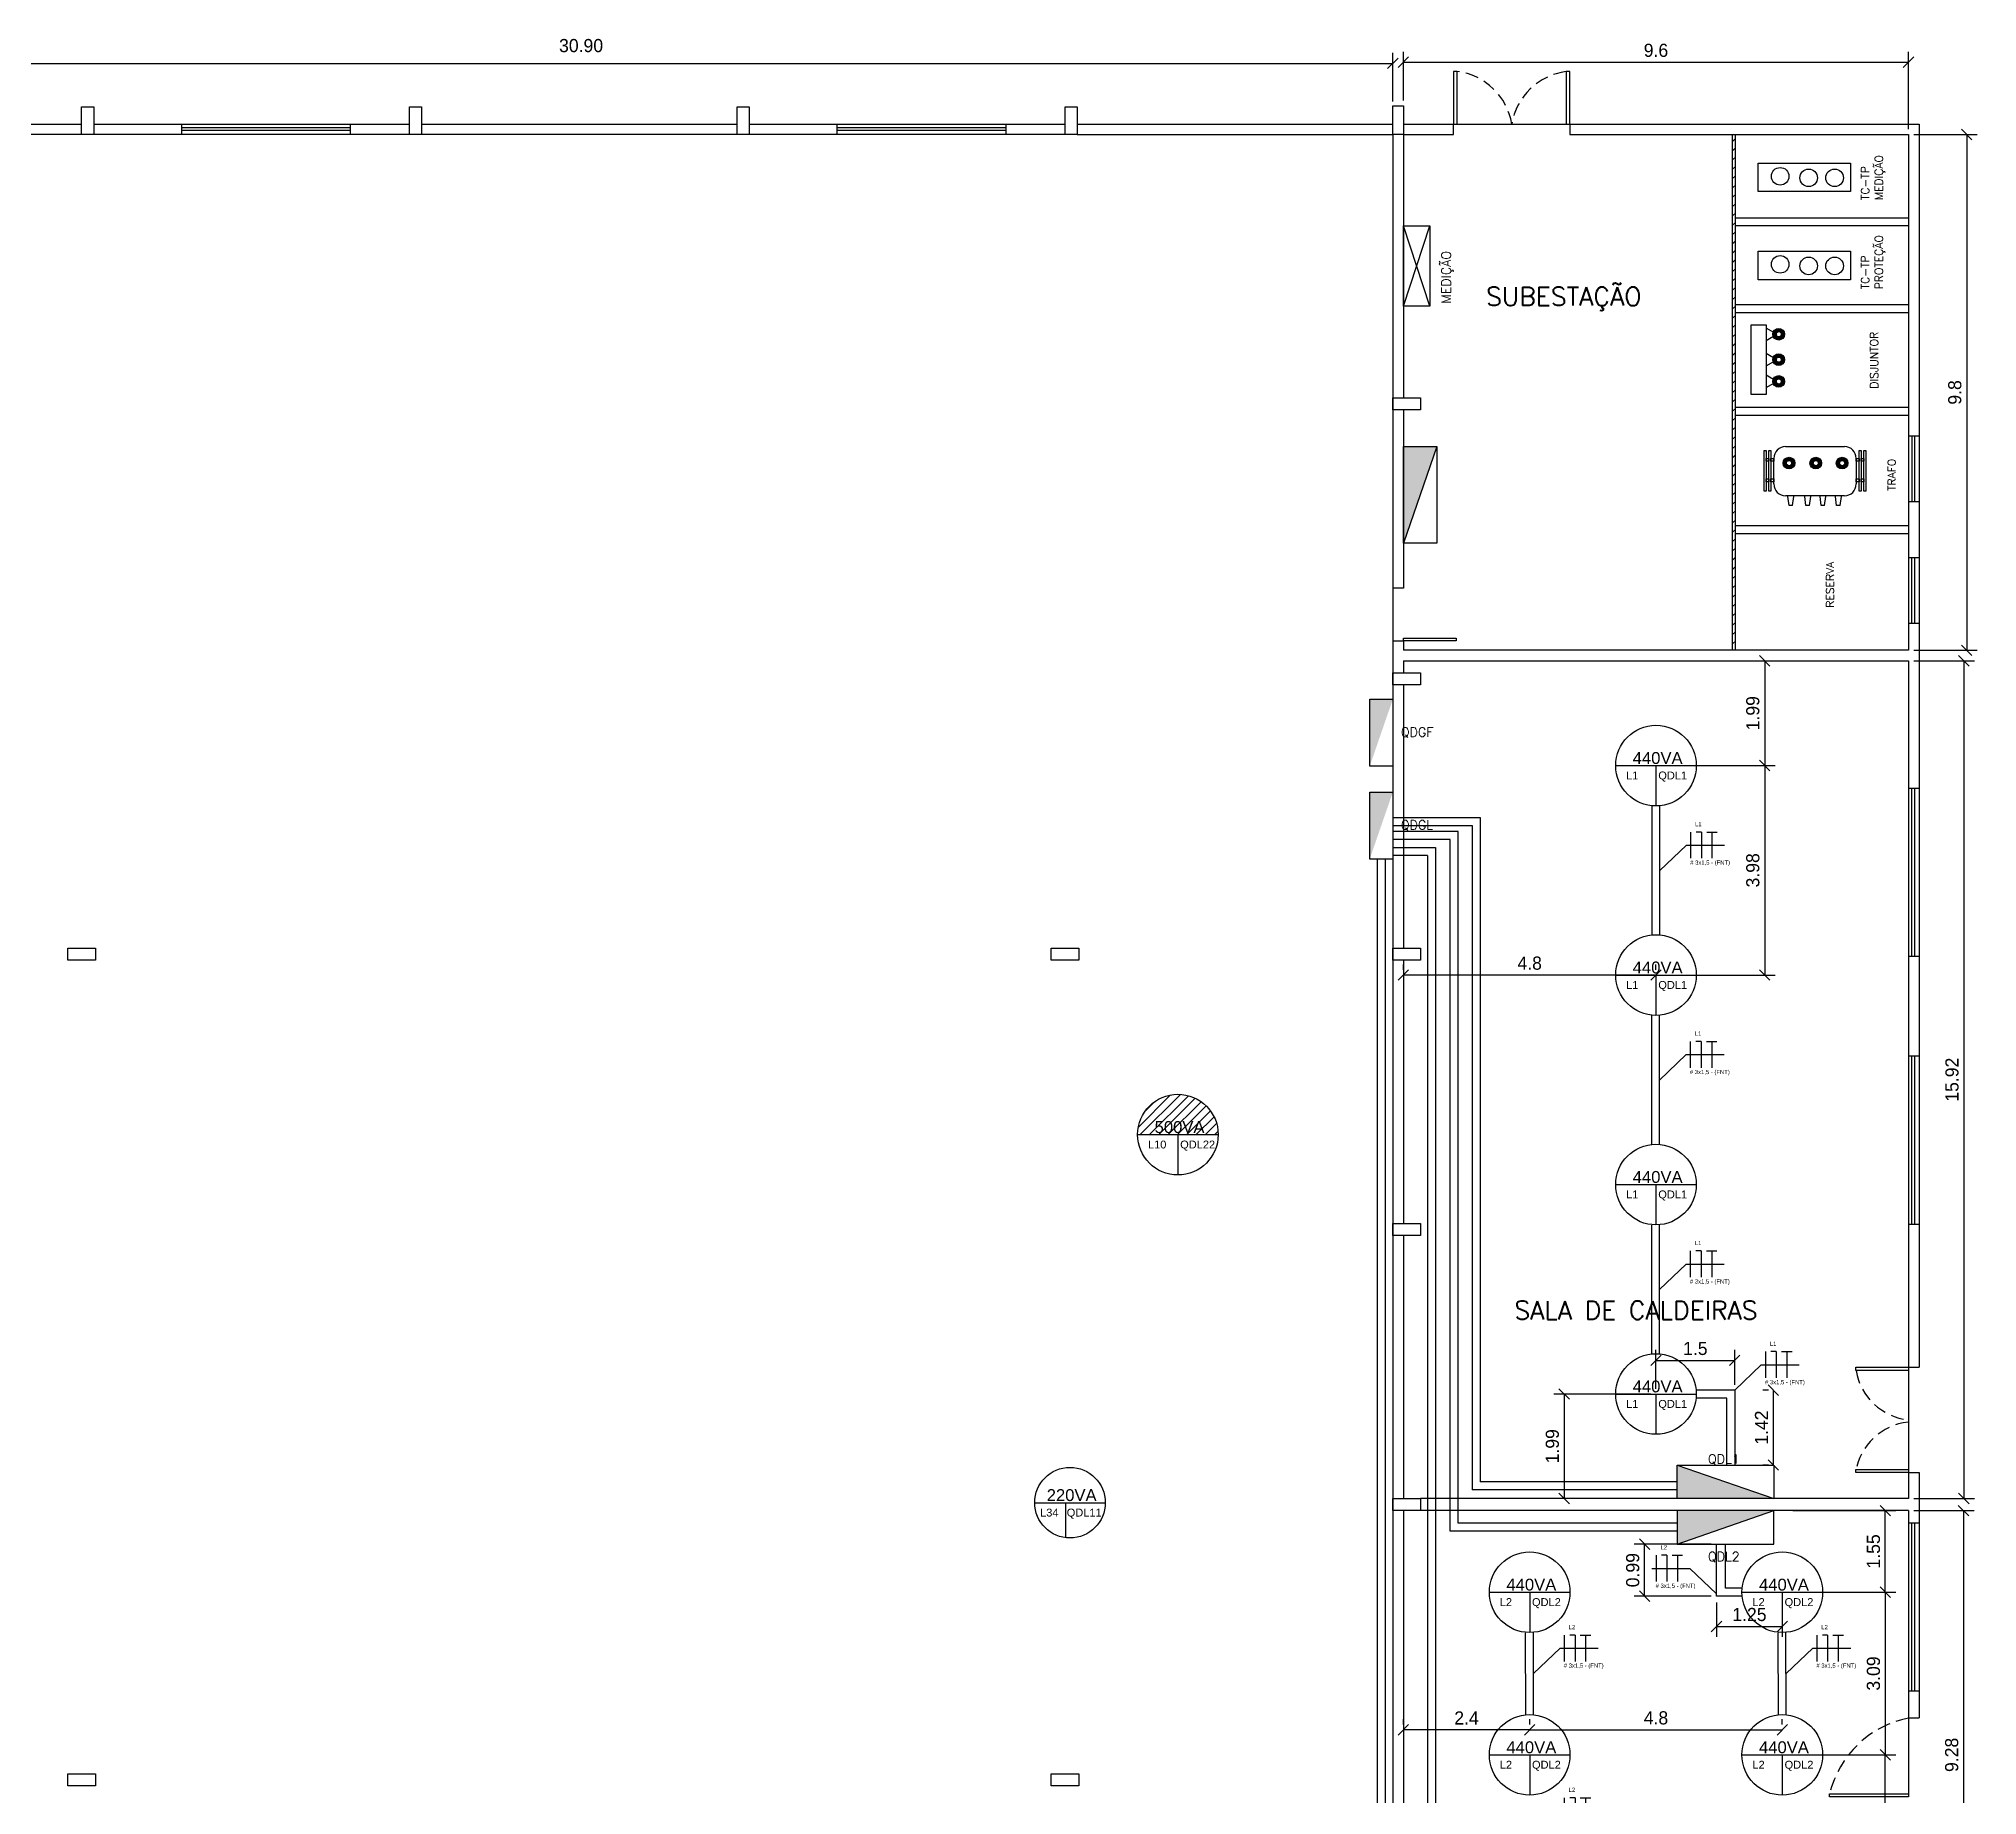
# Model space of a CAD drawing. Extents: x 196 to 565, y -49 to 207.
# Drawn here: x 374.41 to 411.25, y 29.27 to 62.65 of the extents above; entities that cross this region are included whole.
import ezdxf

# ---------------------------------------------------------------- set-up
doc = ezdxf.new("R2010")
doc.units = 0
doc.header["$MEASUREMENT"] = 0
doc.linetypes.add('DASHED2', pattern=[0.375, 0.25, -0.125])
doc.layers.get('0').update_dxf_attribs({"linetype": 'CONTINUOUS'})
doc.layers.get('DEFPOINTS').update_dxf_attribs({"linetype": 'CONTINUOUS'})
for name, color, linetype in [('_ARQ', 5, 'CONTINUOUS'), ('_ARQ-TEXTO', 4, 'CONTINUOUS'), ('_COTAS', 4, 'CONTINUOUS'), ('_ELT-ELETROCALHAS', 1, 'CONTINUOUS'), ('_ELT-LUMINARIAS', 3, 'CONTINUOUS'), ('_ELT-MÁQUINAS', 3, 'CONTINUOUS'), ('_ELT-PONTO', 2, 'CONTINUOUS'), ('_ELT-PONTO-TEXTO', 4, 'CONTINUOUS'), ('_ELT_ELETRODUTO_COT', 1, 'CONTINUOUS'), ('ELET_FIAÇÃO', 1, 'CONTINUOUS')]:
    doc.layers.add(name, color=color, linetype=linetype)
doc.styles.add('ARIAL', font='arial.ttf')
doc.styles.add('ROMANS', font='romans')
doc.dimstyles.new('LUMINOTECNICO', dxfattribs={"dimscale": 0, "dimtxt": 0.25, "dimasz": 0.2, "dimexe": 0.2, "dimexo": 0.1, "dimgap": 0.1, "dimtad": 1, "dimdsep": 46, "dimtxsty": 'Standard', "dimblk1": 'OBLIQUE', "dimblk2": 'OBLIQUE', "dimsah": 1, "dimcen": 0.2, "dimadec": 1, "dimazin": 0, "dimtfac": 1, "dimtmove": 0, "dimatfit": 3, "dimldrblk": 'OBLIQUE', "dimfxl": 1, "dimtolj": 1, "dimtzin": 0, "dimarcsym": 0})

# ---------------------------------------------------------------- blocks, each defined once
blk = doc.blocks.new('_OBLIQUE')
at = {"color": 0, "linetype": 'ByBlock'}
blk.add_line((-0.5, -0.5), (0.5, 0.5), dxfattribs=at)
blk = doc.blocks.new('*D63')
at = {"layer": '_COTAS', "color": 0, "linetype": 'Continuous', "lineweight": -2, "transparency": 16777216}
for p, q in [((400.343, 61.476), (400.343, 62.402)), ((409.943, 60.928), (409.943, 62.402)), ((400.343, 62.202), (409.943, 62.202))]:
    blk.add_line(p, q, dxfattribs=at)
at = {"layer": 'DEFPOINTS', "color": 0, "linetype": 'Continuous', "transparency": 16777216}
for p in [(409.943, 62.202), (400.343, 61.376), (409.943, 60.828)]:
    blk.add_point(p, dxfattribs=at)
at = {"layer": '_COTAS', "color": 0, "linetype": 'Continuous', "lineweight": -2, "transparency": 16777216, "xscale": 0.2, "yscale": 0.2, "zscale": 0.2, "rotation": 180}
blk.add_blockref('_OBLIQUE', (400.343, 62.202), dxfattribs=at)
at = {"layer": '_COTAS', "color": 0, "linetype": 'Continuous', "lineweight": -2, "transparency": 16777216, "xscale": 0.2, "yscale": 0.2, "zscale": 0.2}
blk.add_blockref('_OBLIQUE', (409.943, 62.202), dxfattribs=at)
at = {"layer": '_COTAS', "color": 0, "linetype": 'Continuous', "transparency": 16777216, "insert": (405.143, 62.427), "char_height": 0.25, "attachment_point": 5}
blk.add_mtext('\\A1;9.6', dxfattribs=at)
blk = doc.blocks.new('*D64')
at = {"layer": '_COTAS', "color": 0, "linetype": 'Continuous', "lineweight": -2, "transparency": 16777216}
for p, q in [((410.043, 60.828), (411.247, 60.828)), ((411.047, 60.828), (411.047, 51.028)), ((410.043, 51.028), (411.247, 51.028))]:
    blk.add_line(p, q, dxfattribs=at)
at = {"layer": 'DEFPOINTS', "color": 0, "linetype": 'Continuous', "transparency": 16777216}
for p in [(409.943, 60.828), (409.943, 51.028), (411.047, 51.028)]:
    blk.add_point(p, dxfattribs=at)
at = {"layer": '_COTAS', "color": 0, "linetype": 'Continuous', "lineweight": -2, "transparency": 16777216, "xscale": 0.2, "yscale": 0.2, "zscale": 0.2}
for p, rotation in [((411.047, 60.828), 90), ((411.047, 51.028), 270)]:
    blk.add_blockref('_OBLIQUE', p, dxfattribs=dict(at, rotation=rotation))
at = {"layer": '_COTAS', "color": 0, "linetype": 'Continuous', "transparency": 16777216, "insert": (410.822, 55.928), "char_height": 0.25, "attachment_point": 5, "rotation": 90}
blk.add_mtext('\\A1;9.8', dxfattribs=at)
blk = doc.blocks.new('*D65')
at = {"layer": '_COTAS', "color": 0, "linetype": 'Continuous', "lineweight": -2, "transparency": 16777216}
for p, q in [((410.043, 50.828), (411.194, 50.828)), ((410.994, 50.828), (410.994, 34.911)), ((410.043, 34.911), (411.194, 34.911))]:
    blk.add_line(p, q, dxfattribs=at)
at = {"layer": 'DEFPOINTS', "color": 0, "linetype": 'Continuous', "transparency": 16777216}
for p in [(409.943, 50.828), (409.943, 34.911), (410.994, 34.911)]:
    blk.add_point(p, dxfattribs=at)
at = {"layer": '_COTAS', "color": 0, "linetype": 'Continuous', "lineweight": -2, "transparency": 16777216, "xscale": 0.2, "yscale": 0.2, "zscale": 0.2}
for p, rotation in [((410.994, 50.828), 90), ((410.994, 34.911), 270)]:
    blk.add_blockref('_OBLIQUE', p, dxfattribs=dict(at, rotation=rotation))
at = {"layer": '_COTAS', "color": 0, "linetype": 'Continuous', "transparency": 16777216, "insert": (410.769, 42.87), "char_height": 0.25, "attachment_point": 5, "rotation": 90}
blk.add_mtext('\\A1;15.92', dxfattribs=at)
blk = doc.blocks.new('*D66')
at = {"layer": '_COTAS', "color": 0, "linetype": 'Continuous', "lineweight": -2, "transparency": 16777216}
for p, q in [((410.043, 34.682), (411.188, 34.682)), ((410.988, 34.682), (410.988, 25.4)), ((410.043, 25.4), (411.188, 25.4))]:
    blk.add_line(p, q, dxfattribs=at)
at = {"layer": 'DEFPOINTS', "color": 0, "linetype": 'Continuous', "transparency": 16777216}
for p in [(409.943, 34.682), (409.943, 25.4), (410.988, 25.4)]:
    blk.add_point(p, dxfattribs=at)
at = {"layer": '_COTAS', "color": 0, "linetype": 'Continuous', "lineweight": -2, "transparency": 16777216, "xscale": 0.2, "yscale": 0.2, "zscale": 0.2}
for p, rotation in [((410.988, 34.682), 90), ((410.988, 25.4), 270)]:
    blk.add_blockref('_OBLIQUE', p, dxfattribs=dict(at, rotation=rotation))
at = {"layer": '_COTAS', "color": 0, "linetype": 'Continuous', "transparency": 16777216, "insert": (410.763, 30.041), "char_height": 0.25, "attachment_point": 5, "rotation": 90}
blk.add_mtext('\\A1;9.28', dxfattribs=at)
blk = doc.blocks.new('LAMP_VaporMetal')
at = {"layer": '_ELT-LUMINARIAS', "linetype": 'Continuous'}
blk.add_circle((0, 0), 0.766, dxfattribs=at)
at = {"layer": '_ELT-MÁQUINAS', "linetype": 'Continuous'}
for p, q in [((-0.766, 0), (0.766, 0)), ((0, 0), (0, -0.766))]:
    blk.add_line(p, q, dxfattribs=at)
at = {"layer": '_ELT-LUMINARIAS', "linetype": 'Continuous', "style": 'ARIAL'}
for tag, p, height in [('220VA', (-0.442, 0.031), 0.226), ('L34', (-0.568, -0.263), 0.15), ('QDL5', (0.044, -0.263), 0.15)]:
    blk.add_attdef(tag, p, '', height=height, dxfattribs=at)
blk = doc.blocks.new('LAMP_Recapagem')
at = {"layer": '_ELT-LUMINARIAS', "linetype": 'Continuous'}
h = blk.add_hatch(dxfattribs=at)
h.set_pattern_fill('ANSI31', color=256)
h.set_pattern_definition([(45, (-325.58795, -41.82564), (-0.08838835, 0.08838835), [])])
h.paths.add_polyline_path([(-0.766, 0), (0.766, 0, 1)])
h.paths.add_polyline_path([(-0.5, -0.03), (0.562, -0.03), (0.562, 0.315), (-0.5, 0.315)], flags=9)
blk.add_circle((0, 0), 0.766, dxfattribs=at)
at = {"layer": '_ELT-MÁQUINAS', "linetype": 'Continuous'}
for p, q in [((-0.766, 0), (0.766, 0)), ((0, 0), (0, -0.766))]:
    blk.add_line(p, q, dxfattribs=at)
at = {"layer": '_ELT-LUMINARIAS', "linetype": 'Continuous', "style": 'ARIAL'}
for tag, p, height in [('990VA', (-0.442, 0.031), 0.226), ('L34', (-0.568, -0.263), 0.15), ('QDL5', (0.044, -0.263), 0.15)]:
    blk.add_attdef(tag, p, '', height=height, dxfattribs=at)
blk = doc.blocks.new('*D60')
at = {"layer": '_COTAS', "color": 0, "linetype": 'Continuous', "lineweight": -2, "transparency": 16777216}
for p, q in [((405.243, 50.828), (407.409, 50.828)), ((407.209, 50.828), (407.209, 48.838)), ((405.243, 48.838), (407.409, 48.838))]:
    blk.add_line(p, q, dxfattribs=at)
at = {"layer": 'DEFPOINTS', "color": 0, "linetype": 'Continuous', "transparency": 16777216}
for p in [(405.143, 50.828), (405.143, 48.838), (407.209, 48.838)]:
    blk.add_point(p, dxfattribs=at)
at = {"layer": '_COTAS', "color": 0, "linetype": 'Continuous', "lineweight": -2, "transparency": 16777216, "xscale": 0.2, "yscale": 0.2, "zscale": 0.2}
for p, rotation in [((407.209, 50.828), 90), ((407.209, 48.838), 270)]:
    blk.add_blockref('_OBLIQUE', p, dxfattribs=dict(at, rotation=rotation))
at = {"layer": '_COTAS', "color": 0, "linetype": 'Continuous', "transparency": 16777216, "insert": (406.984, 49.833), "char_height": 0.25, "attachment_point": 5, "rotation": 90}
blk.add_mtext('\\A1;1.99', dxfattribs=at)
blk = doc.blocks.new('*D61')
at = {"layer": '_COTAS', "color": 0, "linetype": 'Continuous', "lineweight": -2, "transparency": 16777216}
for p, q in [((405.243, 48.838), (407.409, 48.838)), ((407.209, 48.838), (407.209, 44.858)), ((405.243, 44.858), (407.409, 44.858))]:
    blk.add_line(p, q, dxfattribs=at)
at = {"layer": 'DEFPOINTS', "color": 0, "linetype": 'Continuous', "transparency": 16777216}
for p in [(405.143, 48.838), (405.143, 44.858), (407.209, 44.858)]:
    blk.add_point(p, dxfattribs=at)
at = {"layer": '_COTAS', "color": 0, "linetype": 'Continuous', "lineweight": -2, "transparency": 16777216, "xscale": 0.2, "yscale": 0.2, "zscale": 0.2}
for p, rotation in [((407.209, 48.838), 90), ((407.209, 44.858), 270)]:
    blk.add_blockref('_OBLIQUE', p, dxfattribs=dict(at, rotation=rotation))
at = {"layer": '_COTAS', "color": 0, "linetype": 'Continuous', "transparency": 16777216, "insert": (406.984, 46.848), "char_height": 0.25, "attachment_point": 5, "rotation": 90}
blk.add_mtext('\\A1;3.98', dxfattribs=at)
blk = doc.blocks.new('*D62')
at = {"layer": '_COTAS', "color": 0, "linetype": 'Continuous', "lineweight": -2, "transparency": 16777216}
for p, q in [((400.343, 44.958), (400.343, 45.058)), ((405.143, 44.958), (405.143, 45.058)), ((405.143, 44.858), (400.343, 44.858))]:
    blk.add_line(p, q, dxfattribs=at)
at = {"layer": 'DEFPOINTS', "color": 0, "linetype": 'Continuous', "transparency": 16777216}
for p in [(400.343, 44.858), (400.343, 44.858), (405.143, 44.858)]:
    blk.add_point(p, dxfattribs=at)
at = {"layer": '_COTAS', "color": 0, "linetype": 'Continuous', "lineweight": -2, "transparency": 16777216, "xscale": 0.2, "yscale": 0.2, "zscale": 0.2, "rotation": 180}
blk.add_blockref('_OBLIQUE', (400.343, 44.858), dxfattribs=at)
at = {"layer": '_COTAS', "color": 0, "linetype": 'Continuous', "lineweight": -2, "transparency": 16777216, "xscale": 0.2, "yscale": 0.2, "zscale": 0.2}
blk.add_blockref('_OBLIQUE', (405.143, 44.858), dxfattribs=at)
at = {"layer": '_COTAS', "color": 0, "linetype": 'Continuous', "transparency": 16777216, "insert": (402.743, 45.083), "char_height": 0.25, "attachment_point": 5}
blk.add_mtext('\\A1;4.8', dxfattribs=at)
blk = doc.blocks.new('*D79')
at = {"layer": '_COTAS', "color": 0, "linetype": 'Continuous', "lineweight": -2, "transparency": 16777216}
for p, q in [((405.043, 36.898), (403.2, 36.898)), ((403.4, 36.898), (403.4, 34.911)), ((405.043, 34.911), (403.2, 34.911))]:
    blk.add_line(p, q, dxfattribs=at)
at = {"layer": 'DEFPOINTS', "color": 0, "linetype": 'Continuous', "transparency": 16777216}
for p in [(405.143, 36.898), (403.4, 34.911), (405.143, 34.911)]:
    blk.add_point(p, dxfattribs=at)
at = {"layer": '_COTAS', "color": 0, "linetype": 'Continuous', "lineweight": -2, "transparency": 16777216, "xscale": 0.2, "yscale": 0.2, "zscale": 0.2}
for p, rotation in [((403.4, 36.898), 90), ((403.4, 34.911), 270)]:
    blk.add_blockref('_OBLIQUE', p, dxfattribs=dict(at, rotation=rotation))
at = {"layer": '_COTAS', "color": 0, "linetype": 'Continuous', "transparency": 16777216, "insert": (403.175, 35.905), "char_height": 0.25, "attachment_point": 5, "rotation": 90}
blk.add_mtext('\\A1;1.99', dxfattribs=at)
blk = doc.blocks.new('*D81')
at = {"layer": '_COTAS', "color": 0, "linetype": 'Continuous', "lineweight": -2, "transparency": 16777216}
for p, q in [((407.746, 34.682), (409.701, 34.682)), ((409.501, 33.132), (409.501, 34.682)), ((407.746, 33.132), (409.701, 33.132))]:
    blk.add_line(p, q, dxfattribs=at)
at = {"layer": 'DEFPOINTS', "color": 0, "linetype": 'Continuous', "transparency": 16777216}
for p in [(407.646, 34.682), (409.501, 34.682), (407.646, 33.132)]:
    blk.add_point(p, dxfattribs=at)
at = {"layer": '_COTAS', "color": 0, "linetype": 'Continuous', "lineweight": -2, "transparency": 16777216, "xscale": 0.2, "yscale": 0.2, "zscale": 0.2}
for p, rotation in [((409.501, 34.682), 90), ((409.501, 33.132), 270)]:
    blk.add_blockref('_OBLIQUE', p, dxfattribs=dict(at, rotation=rotation))
at = {"layer": '_COTAS', "color": 0, "linetype": 'Continuous', "transparency": 16777216, "insert": (409.276, 33.907), "char_height": 0.25, "attachment_point": 5, "rotation": 90}
blk.add_mtext('\\A1;1.55', dxfattribs=at)
blk = doc.blocks.new('*D82')
at = {"layer": '_COTAS', "color": 0, "linetype": 'Continuous', "lineweight": -2, "transparency": 16777216}
for p, q in [((408.512, 33.132), (409.701, 33.132)), ((409.501, 33.132), (409.501, 30.042)), ((408.512, 30.042), (409.701, 30.042))]:
    blk.add_line(p, q, dxfattribs=at)
at = {"layer": 'DEFPOINTS', "color": 0, "linetype": 'Continuous', "transparency": 16777216}
for p in [(408.412, 33.132), (408.412, 30.042), (409.501, 30.042)]:
    blk.add_point(p, dxfattribs=at)
at = {"layer": '_COTAS', "color": 0, "linetype": 'Continuous', "lineweight": -2, "transparency": 16777216, "xscale": 0.2, "yscale": 0.2, "zscale": 0.2}
for p, rotation in [((409.501, 33.132), 90), ((409.501, 30.042), 270)]:
    blk.add_blockref('_OBLIQUE', p, dxfattribs=dict(at, rotation=rotation))
at = {"layer": '_COTAS', "color": 0, "linetype": 'Continuous', "transparency": 16777216, "insert": (409.276, 31.587), "char_height": 0.25, "attachment_point": 5, "rotation": 90}
blk.add_mtext('\\A1;3.09', dxfattribs=at)
blk = doc.blocks.new('FIACAO_LUM_ELETRO_DIR')
at = {"layer": 'ELET_FIAÇÃO', "color": 4, "linetype": 'Continuous'}
for p, q in [((0.589, 0.233), (0.589, 0.733)), ((0.789, 0.733), (0.689, 0.733)), ((0.789, 0.733), (0.789, 0.233)), ((0.889, 0.733), (1.089, 0.733)), ((0.989, 0.733), (0.989, 0.233))]:
    blk.add_line(p, q, dxfattribs=at)
at = {"layer": 'ELET_FIAÇÃO', "color": 7, "linetype": 'Continuous'}
for points in [[(0.505, 0.483), (0, 0)], [(0.505, 0.483), (1.227, 0.483)]]:
    blk.add_lwpolyline(points, dxfattribs=at)
at = {"layer": 'ELET_FIAÇÃO', "color": 4, "linetype": 'Continuous', "style": 'ARIAL'}
for tag, p in [('C', (0.668, 0.843)), ('B', (0.575, 0.113))]:
    blk.add_attdef(tag, p, '', height=0.08, dxfattribs=at)
blk = doc.blocks.new('FIACAO_LUM_ELETRO_ESQ')
at = {"layer": 'ELET_FIAÇÃO', "color": 4, "linetype": 'Continuous'}
for p, q in [((-1.144, 0.233), (-1.144, 0.733)), ((-0.944, 0.733), (-1.044, 0.733)), ((-0.944, 0.733), (-0.944, 0.233)), ((-0.844, 0.733), (-0.644, 0.733)), ((-0.744, 0.733), (-0.744, 0.233))]:
    blk.add_line(p, q, dxfattribs=at)
at = {"layer": 'ELET_FIAÇÃO', "color": 7, "linetype": 'Continuous'}
for points in [[(-1.227, 0.483), (-0.505, 0.483)], [(-0.505, 0.483), (0, 0)]]:
    blk.add_lwpolyline(points, dxfattribs=at)
at = {"layer": 'ELET_FIAÇÃO', "color": 4, "linetype": 'Continuous', "style": 'ARIAL'}
for tag, p in [('C', (-1.065, 0.843)), ('B', (-1.157, 0.113))]:
    blk.add_attdef(tag, p, '', height=0.08, dxfattribs=at)
blk = doc.blocks.new('*D96')
at = {"layer": '_ELT_ELETRODUTO_COT', "color": 0, "linetype": 'Continuous', "lineweight": -2, "transparency": 16777216}
for p, q in [((407.283, 36.97), (407.173, 36.97)), ((407.373, 35.548), (407.373, 36.97)), ((407.283, 35.548), (407.173, 35.548))]:
    blk.add_line(p, q, dxfattribs=at)
at = {"layer": 'DEFPOINTS', "color": 0, "linetype": 'Continuous', "transparency": 16777216}
for p in [(407.373, 36.97), (407.383, 36.97), (407.383, 35.548)]:
    blk.add_point(p, dxfattribs=at)
at = {"layer": '_ELT_ELETRODUTO_COT', "color": 0, "linetype": 'Continuous', "lineweight": -2, "transparency": 16777216, "xscale": 0.2, "yscale": 0.2, "zscale": 0.2}
for p, rotation in [((407.373, 36.97), 90), ((407.373, 35.548), 270)]:
    blk.add_blockref('_OBLIQUE', p, dxfattribs=dict(at, rotation=rotation))
at = {"layer": '_ELT_ELETRODUTO_COT', "color": 0, "linetype": 'Continuous', "transparency": 16777216, "insert": (407.148, 36.259), "char_height": 0.25, "attachment_point": 5, "rotation": 90}
blk.add_mtext('\\A1;1.42', dxfattribs=at)
blk = doc.blocks.new('*D97')
at = {"layer": '_ELT_ELETRODUTO_COT', "color": 0, "linetype": 'Continuous', "lineweight": -2, "transparency": 16777216}
for p, q in [((405.143, 36.998), (405.143, 37.737)), ((406.639, 37.07), (406.639, 37.737)), ((405.143, 37.537), (406.639, 37.537))]:
    blk.add_line(p, q, dxfattribs=at)
at = {"layer": 'DEFPOINTS', "color": 0, "linetype": 'Continuous', "transparency": 16777216}
for p in [(406.639, 37.537), (405.143, 36.898), (406.639, 36.97)]:
    blk.add_point(p, dxfattribs=at)
at = {"layer": '_ELT_ELETRODUTO_COT', "color": 0, "linetype": 'Continuous', "lineweight": -2, "transparency": 16777216, "xscale": 0.2, "yscale": 0.2, "zscale": 0.2, "rotation": 180}
blk.add_blockref('_OBLIQUE', (405.143, 37.537), dxfattribs=at)
at = {"layer": '_ELT_ELETRODUTO_COT', "color": 0, "linetype": 'Continuous', "lineweight": -2, "transparency": 16777216, "xscale": 0.2, "yscale": 0.2, "zscale": 0.2}
blk.add_blockref('_OBLIQUE', (406.639, 37.537), dxfattribs=at)
at = {"layer": '_ELT_ELETRODUTO_COT', "color": 0, "linetype": 'Continuous', "transparency": 16777216, "insert": (405.891, 37.762), "char_height": 0.25, "attachment_point": 5}
blk.add_mtext('\\A1;1.5', dxfattribs=at)
blk = doc.blocks.new('*D98')
at = {"layer": '_ELT_ELETRODUTO_COT', "color": 0, "linetype": 'Continuous', "lineweight": -2, "transparency": 16777216}
for p, q in [((406.294, 32.936), (406.294, 32.282)), ((407.543, 33.011), (407.543, 32.282)), ((406.294, 32.482), (407.543, 32.482))]:
    blk.add_line(p, q, dxfattribs=at)
at = {"layer": 'DEFPOINTS', "color": 0, "linetype": 'Continuous', "transparency": 16777216}
for p in [(406.294, 33.036), (407.543, 33.111), (407.543, 32.482)]:
    blk.add_point(p, dxfattribs=at)
at = {"layer": '_ELT_ELETRODUTO_COT', "color": 0, "linetype": 'Continuous', "lineweight": -2, "transparency": 16777216, "xscale": 0.2, "yscale": 0.2, "zscale": 0.2, "rotation": 180}
blk.add_blockref('_OBLIQUE', (406.294, 32.482), dxfattribs=at)
at = {"layer": '_ELT_ELETRODUTO_COT', "color": 0, "linetype": 'Continuous', "lineweight": -2, "transparency": 16777216, "xscale": 0.2, "yscale": 0.2, "zscale": 0.2}
blk.add_blockref('_OBLIQUE', (407.543, 32.482), dxfattribs=at)
at = {"layer": '_ELT_ELETRODUTO_COT', "color": 0, "linetype": 'Continuous', "transparency": 16777216, "insert": (406.919, 32.707), "char_height": 0.25, "attachment_point": 5}
blk.add_mtext('\\A1;1.25', dxfattribs=at)
blk = doc.blocks.new('*D99')
at = {"layer": '_ELT_ELETRODUTO_COT', "color": 0, "linetype": 'Continuous', "lineweight": -2, "transparency": 16777216}
for p, q in [((406.194, 34.045), (404.727, 34.045)), ((404.927, 33.057), (404.927, 34.045)), ((406.194, 33.057), (404.727, 33.057))]:
    blk.add_line(p, q, dxfattribs=at)
at = {"layer": 'DEFPOINTS', "color": 0, "linetype": 'Continuous', "transparency": 16777216}
for p in [(404.927, 34.045), (406.294, 34.045), (406.294, 33.057)]:
    blk.add_point(p, dxfattribs=at)
at = {"layer": '_ELT_ELETRODUTO_COT', "color": 0, "linetype": 'Continuous', "lineweight": -2, "transparency": 16777216, "xscale": 0.2, "yscale": 0.2, "zscale": 0.2}
for p, rotation in [((404.927, 34.045), 90), ((404.927, 33.057), 270)]:
    blk.add_blockref('_OBLIQUE', p, dxfattribs=dict(at, rotation=rotation))
at = {"layer": '_ELT_ELETRODUTO_COT', "color": 0, "linetype": 'Continuous', "transparency": 16777216, "insert": (404.702, 33.551), "char_height": 0.25, "attachment_point": 5, "rotation": 90}
blk.add_mtext('\\A1;0.99', dxfattribs=at)
blk = doc.blocks.new('*D100')
at = {"layer": '_COTAS', "color": 0, "linetype": 'Continuous', "lineweight": -2, "transparency": 16777216}
for p, q in [((400.343, 30.618), (400.343, 30.718)), ((402.743, 30.618), (402.743, 30.718)), ((402.743, 30.518), (400.343, 30.518))]:
    blk.add_line(p, q, dxfattribs=at)
at = {"layer": 'DEFPOINTS', "color": 0, "linetype": 'Continuous', "transparency": 16777216}
for p in [(400.343, 30.518), (400.343, 30.518), (402.743, 30.518)]:
    blk.add_point(p, dxfattribs=at)
at = {"layer": '_COTAS', "color": 0, "linetype": 'Continuous', "lineweight": -2, "transparency": 16777216, "xscale": 0.2, "yscale": 0.2, "zscale": 0.2, "rotation": 180}
blk.add_blockref('_OBLIQUE', (400.343, 30.518), dxfattribs=at)
at = {"layer": '_COTAS', "color": 0, "linetype": 'Continuous', "lineweight": -2, "transparency": 16777216, "xscale": 0.2, "yscale": 0.2, "zscale": 0.2}
blk.add_blockref('_OBLIQUE', (402.743, 30.518), dxfattribs=at)
at = {"layer": '_COTAS', "color": 0, "linetype": 'Continuous', "transparency": 16777216, "insert": (401.543, 30.743), "char_height": 0.25, "attachment_point": 5}
blk.add_mtext('\\A1;2.4', dxfattribs=at)
blk = doc.blocks.new('*D101')
at = {"layer": '_COTAS', "color": 0, "linetype": 'Continuous', "lineweight": -2, "transparency": 16777216}
for p, q in [((402.743, 30.618), (402.743, 30.718)), ((407.543, 30.618), (407.543, 30.718)), ((402.743, 30.518), (407.543, 30.518))]:
    blk.add_line(p, q, dxfattribs=at)
at = {"layer": 'DEFPOINTS', "color": 0, "linetype": 'Continuous', "transparency": 16777216}
for p in [(402.743, 30.518), (407.543, 30.518), (407.543, 30.518)]:
    blk.add_point(p, dxfattribs=at)
at = {"layer": '_COTAS', "color": 0, "linetype": 'Continuous', "lineweight": -2, "transparency": 16777216, "xscale": 0.2, "yscale": 0.2, "zscale": 0.2, "rotation": 180}
blk.add_blockref('_OBLIQUE', (402.743, 30.518), dxfattribs=at)
at = {"layer": '_COTAS', "color": 0, "linetype": 'Continuous', "lineweight": -2, "transparency": 16777216, "xscale": 0.2, "yscale": 0.2, "zscale": 0.2}
blk.add_blockref('_OBLIQUE', (407.543, 30.518), dxfattribs=at)
at = {"layer": '_COTAS', "color": 0, "linetype": 'Continuous', "transparency": 16777216, "insert": (405.143, 30.743), "char_height": 0.25, "attachment_point": 5}
blk.add_mtext('\\A1;4.8', dxfattribs=at)
blk = doc.blocks.new('*D102')
at = {"layer": '_COTAS', "color": 0, "linetype": 'Continuous', "lineweight": -2, "transparency": 16777216}
for p, q in [((407.643, 30.042), (409.701, 30.042)), ((409.501, 26.952), (409.501, 30.042)), ((407.643, 26.952), (409.701, 26.952))]:
    blk.add_line(p, q, dxfattribs=at)
at = {"layer": 'DEFPOINTS', "color": 0, "linetype": 'Continuous', "transparency": 16777216}
for p in [(407.543, 30.042), (409.501, 30.042), (407.543, 26.952)]:
    blk.add_point(p, dxfattribs=at)
at = {"layer": '_COTAS', "color": 0, "linetype": 'Continuous', "lineweight": -2, "transparency": 16777216, "xscale": 0.2, "yscale": 0.2, "zscale": 0.2}
for p, rotation in [((409.501, 30.042), 90), ((409.501, 26.952), 270)]:
    blk.add_blockref('_OBLIQUE', p, dxfattribs=dict(at, rotation=rotation))
at = {"layer": '_COTAS', "color": 0, "linetype": 'Continuous', "transparency": 16777216, "insert": (409.276, 28.497), "char_height": 0.25, "attachment_point": 5, "rotation": 90}
blk.add_mtext('\\A1;3.09', dxfattribs=at)

msp = doc.modelspace()

# ---------------------------------------------------------------- hatches: boundary and pattern name
at = {"layer": '_ARQ'}
h = msp.add_hatch(dxfattribs=at)
h.set_pattern_fill('ANSI31', color=256, style=0)
h.set_pattern_definition([(45, (137.35003, -73.14091), (-0.08838835, 0.08838835), [])])
h.paths.add_polyline_path([(406.652, 60.828), (406.6, 60.828), (406.6, 51.028), (406.652, 51.028)])
at = {"layer": '_ELT-PONTO', "linetype": 'Continuous'}
h = msp.add_hatch(color=256, dxfattribs=at)
h.paths.add_polyline_path([(407.365, 57.034, 1), (407.586, 57.034, 1)])
h.paths.add_polyline_path([(407.525, 57.034, -1), (407.426, 57.034, -1)], flags=16)
h = msp.add_hatch(color=256, dxfattribs=at)
h.paths.add_polyline_path([(407.365, 56.55, 1), (407.586, 56.55, 1)])
h.paths.add_polyline_path([(407.525, 56.55, -1), (407.426, 56.55, -1)], flags=16)
h = msp.add_hatch(color=256, dxfattribs=at)
h.paths.add_polyline_path([(407.365, 56.137, 1), (407.586, 56.137, 1)])
h.paths.add_polyline_path([(407.525, 56.137, -1), (407.426, 56.137, -1)], flags=16)
for points in [[(400.343, 53.061), (400.98, 54.901), (400.343, 54.901)], [(399.703, 48.826), (400.143, 50.099), (399.703, 50.099)], [(399.703, 47.062), (400.143, 48.336), (399.703, 48.336)], [(407.383, 34.911), (405.543, 35.548), (405.543, 34.911)], [(405.543, 34.682), (405.543, 34.045), (407.383, 34.682)]]:
    msp.add_hatch(color=256, dxfattribs=at).paths.add_polyline_path(points)
h = msp.add_hatch(color=256, dxfattribs=at)
h.paths.add_polyline_path([(407.782, 54.585, 1), (407.56, 54.585, 1)])
h.paths.add_polyline_path([(407.622, 54.585, -1), (407.72, 54.585, -1)], flags=16)
h = msp.add_hatch(color=256, dxfattribs=at)
h.paths.add_polyline_path([(408.179, 54.475, 1), (408.179, 54.696, 1)])
h.paths.add_polyline_path([(408.179, 54.635, -1), (408.179, 54.536, -1)], flags=16)
h = msp.add_hatch(color=256, dxfattribs=at)
h.paths.add_polyline_path([(408.791, 54.585, 1), (408.569, 54.585, 1)])
h.paths.add_polyline_path([(408.631, 54.585, -1), (408.729, 54.585, -1)], flags=16)

# ---------------------------------------------------------------- linework, layer by layer
at = {"layer": '_ARQ', "linetype": 'Continuous'}
for p, q in [((393.914, 60.828), (356.768, 60.828)), ((401.298, 61.026), (403.508, 61.026)), ((401.298, 60.828), (401.298, 61.026)), ((403.508, 61.026), (403.508, 60.828)), ((400.343, 55.599), (400.343, 52.207)), ((400.343, 52.207), (400.143, 52.207)), ((409.943, 37.405), (409.943, 35.405)), ((409.943, 34.682), (409.943, 30.742)), ((409.943, 30.742), (409.943, 29.302)), ((409.943, 30.742), (410.143, 30.742))]:
    msp.add_line(p, q, dxfattribs=at)
at = {"layer": '_ARQ'}
for p, q in [((369.226, 61.028), (375.226, 61.028)), ((375.456, 61.028), (381.456, 61.028)), ((377.129, 60.825), (377.129, 61.028)), ((377.129, 60.963), (380.326, 60.963)), ((377.129, 60.91), (380.326, 60.91)), ((380.329, 61.028), (380.329, 60.825)), ((381.685, 61.028), (387.685, 61.028)), ((387.914, 61.028), (393.914, 61.028)), ((389.587, 60.825), (389.587, 61.028)), ((389.587, 60.963), (392.784, 60.963)), ((389.587, 60.91), (392.784, 60.91)), ((392.787, 61.028), (392.787, 60.825)), ((394.143, 61.028), (400.141, 61.028)), ((394.143, 60.828), (400.143, 60.828)), ((400.143, 60.828), (400.143, 22.343)), ((400.343, 61.028), (410.143, 61.028)), ((400.343, 60.828), (400.343, 55.828)), ((400.343, 60.828), (401.298, 60.828)), ((403.508, 60.828), (409.943, 60.828)), ((406.6, 51.028), (406.6, 60.828)), ((406.652, 51.028), (406.652, 60.828)), ((409.943, 60.828), (409.943, 51.028)), ((410.143, 61.028), (410.143, 37.405)), ((406.652, 59.248), (409.943, 59.248)), ((406.652, 59.098), (409.943, 59.098)), ((406.652, 57.598), (409.943, 57.598)), ((406.652, 57.448), (409.943, 57.448)), ((406.652, 55.648), (409.943, 55.648)), ((406.652, 55.498), (409.943, 55.498)), ((409.943, 55.103), (410.146, 55.103)), ((410.008, 53.853), (410.008, 55.103)), ((410.061, 53.853), (410.061, 55.103)), ((409.943, 53.853), (410.146, 53.853)), ((406.652, 53.398), (409.943, 53.398)), ((406.652, 53.248), (409.943, 53.248)), ((409.941, 52.792), (410.143, 52.792)), ((410.005, 51.541), (410.005, 52.792)), ((410.059, 51.541), (410.059, 52.792)), ((400.143, 51.207), (400.343, 51.207)), ((400.343, 51.207), (400.343, 51.028)), ((409.941, 51.541), (410.143, 51.541)), ((409.943, 51.028), (400.343, 51.028)), ((400.343, 50.828), (409.943, 50.828)), ((400.343, 50.828), (400.343, 50.599)), ((409.943, 50.828), (409.943, 37.405)), ((400.343, 50.37), (400.343, 45.37)), ((409.943, 48.411), (410.143, 48.411)), ((410.005, 45.211), (410.005, 48.408)), ((410.059, 45.211), (410.059, 48.408)), ((400.343, 45.14), (400.343, 40.14)), ((410.143, 45.211), (409.943, 45.211)), ((409.943, 43.321), (410.143, 43.321)), ((410.005, 40.121), (410.005, 43.318)), ((410.059, 40.121), (410.059, 43.318)), ((400.343, 39.911), (400.343, 34.911)), ((410.143, 40.121), (409.943, 40.121)), ((409.943, 37.405), (410.143, 37.405)), ((409.943, 35.405), (410.143, 35.405)), ((409.943, 35.405), (409.943, 34.911)), ((410.143, 35.405), (410.143, 30.742)), ((400.343, 34.682), (400.343, 28.742)), ((409.943, 34.911), (400.668, 34.911)), ((409.943, 34.682), (400.668, 34.682)), ((409.941, 34.451), (410.143, 34.451)), ((410.005, 31.251), (410.005, 34.448)), ((410.059, 31.251), (410.059, 34.448)), ((410.143, 31.251), (409.941, 31.251))]:
    msp.add_line(p, q, dxfattribs=at)
at = {"layer": '_ARQ', "linetype": 'Continuous'}
for points in [[(401.298, 61.026), (401.368, 61.026), (401.368, 62.026), (401.298, 62.026)], [(403.438, 61.026), (403.508, 61.026), (403.508, 62.026), (403.438, 62.026)], [(400.343, 60.828), (400.141, 60.828), (400.141, 61.376), (400.343, 61.376)], [(409.943, 37.345), (408.943, 37.345), (408.943, 37.405), (409.943, 37.405)], [(409.943, 35.405), (408.943, 35.405), (408.943, 35.465), (409.943, 35.465)], [(409.943, 29.242), (408.443, 29.242), (408.443, 29.302), (409.943, 29.302)]]:
    msp.add_lwpolyline(points, close=True, dxfattribs=at)
at = {"layer": '_ARQ'}
for points in [[(375.456, 61.353), (375.456, 60.828), (375.226, 60.828), (375.226, 61.353)], [(381.685, 61.353), (381.685, 60.828), (381.456, 60.828), (381.456, 61.353)], [(387.914, 61.353), (387.914, 60.828), (387.685, 60.828), (387.685, 61.353)], [(394.143, 61.353), (394.143, 60.828), (393.914, 60.828), (393.914, 61.353)], [(400.143, 55.828), (400.668, 55.828), (400.668, 55.599), (400.143, 55.599)], [(400.343, 51.207), (400.343, 51.257), (401.343, 51.257), (401.343, 51.207)], [(400.143, 50.599), (400.668, 50.599), (400.668, 50.37), (400.143, 50.37)], [(374.964, 45.37), (375.489, 45.37), (375.489, 45.14), (374.964, 45.14)], [(393.652, 45.37), (394.176, 45.37), (394.176, 45.14), (393.652, 45.14)], [(400.143, 45.37), (400.668, 45.37), (400.668, 45.14), (400.143, 45.14)], [(400.143, 40.14), (400.668, 40.14), (400.668, 39.911), (400.143, 39.911)], [(400.143, 34.911), (400.668, 34.911), (400.668, 34.682), (400.143, 34.682)], [(374.964, 29.682), (375.489, 29.682), (375.489, 29.453), (374.964, 29.453)], [(393.652, 29.682), (394.176, 29.682), (394.176, 29.453), (393.652, 29.453)]]:
    msp.add_lwpolyline(points, close=True, dxfattribs=at)
at = {"layer": '_ARQ', "linetype": 'DASHED2'}
for centre, radius, start, end in [((401.215, 60.832), 1.204, 9.3793, 82.7104), ((403.591, 60.83), 1.204, 97.2896, 170.6207), ((410.064, 37.535), 1.136, 189.6213, 263.9217), ((410.056, 35.235), 1.136, 96.0783, 170.3787), ((410.317, 28.851), 1.927, 101.1833, 166.4784)]:
    msp.add_arc(centre, radius, start, end, dxfattribs=at)
at = {"layer": '_COTAS', "linetype": 'Continuous'}
for p, q in [((400.141, 61.453), (400.141, 62.381)), ((369.226, 62.181), (400.141, 62.181))]:
    msp.add_line(p, q, dxfattribs=at)
at = {"layer": '_ELT-ELETROCALHAS'}
for p, q in [((405.068, 45.618), (405.068, 48.069)), ((405.218, 45.618), (405.218, 48.069)), ((405.063, 41.638), (405.063, 44.089)), ((405.213, 41.638), (405.213, 44.089)), ((405.063, 37.658), (405.063, 40.109)), ((405.213, 37.658), (405.213, 40.109)), ((402.668, 30.808), (402.663, 32.362)), ((402.818, 30.808), (402.813, 32.363)), ((407.468, 30.808), (407.463, 32.362)), ((407.618, 30.808), (407.613, 32.363))]:
    msp.add_line(p, q, dxfattribs=at)
at = {"layer": '_ELT-ELETROCALHAS', "color": 8, "linetype": 'Continuous'}
for p, q in [((400.143, 47.849), (401.801, 47.849)), ((400.143, 47.699), (401.651, 47.699)), ((401.382, 47.583), (400.143, 47.583)), ((401.382, 34.442), (401.382, 47.583)), ((401.651, 47.699), (401.651, 35.08)), ((401.801, 47.849), (401.801, 35.23)), ((401.232, 47.433), (400.143, 47.433)), ((400.143, 47.281), (400.954, 47.281)), ((400.954, 47.281), (400.954, 25.014)), ((401.232, 34.292), (401.232, 47.433)), ((399.848, 47.062), (399.848, 22.712)), ((399.998, 47.062), (399.998, 22.562)), ((400.804, 47.131), (400.143, 47.131)), ((400.804, 47.131), (400.804, 24.864)), ((405.543, 35.08), (401.651, 35.08)), ((405.543, 35.23), (401.801, 35.23)), ((405.543, 34.292), (401.232, 34.292)), ((405.543, 34.442), (401.382, 34.442))]:
    msp.add_line(p, q, dxfattribs=at)
at = {"layer": '_ELT-ELETROCALHAS', "linetype": 'Continuous'}
for p, q in [((406.639, 36.97), (405.906, 36.97)), ((406.639, 36.97), (406.639, 35.548)), ((406.489, 36.82), (405.905, 36.82)), ((406.489, 35.548), (406.489, 36.82)), ((406.294, 33.057), (406.294, 34.045)), ((406.463, 33.207), (406.463, 34.045)), ((406.777, 33.207), (406.463, 33.207)), ((406.777, 33.057), (406.294, 33.057))]:
    msp.add_line(p, q, dxfattribs=at)
at = {"layer": '_ELT-LUMINARIAS', "linetype": 'Continuous'}
for p, q in [((393.337, 34.833), (394.679, 34.833)), ((393.921, 34.833), (393.921, 34.162))]:
    msp.add_line(p, q, dxfattribs=at)
msp.add_circle((394.008, 34.833), 0.671, dxfattribs=at)
at = {"layer": '_ELT-PONTO', "linetype": 'Continuous'}
for p, q in [((400.343, 57.565), (400.844, 59.092)), ((400.844, 57.565), (400.343, 59.092)), ((400.98, 54.901), (400.343, 53.061)), ((407.607, 54.9), (408.723, 54.9)), ((407.382, 54.189), (407.382, 54.675)), ((408.948, 54.675), (408.948, 54.189)), ((408.723, 53.964), (407.607, 53.964)), ((407.673, 53.779), (407.651, 53.951)), ((407.738, 53.779), (407.673, 53.779)), ((407.738, 53.779), (407.763, 53.951)), ((407.993, 53.779), (407.971, 53.951)), ((408.058, 53.779), (407.993, 53.779)), ((408.058, 53.779), (408.083, 53.951)), ((408.244, 53.964), (408.083, 53.964)), ((408.283, 53.779), (408.261, 53.951)), ((408.348, 53.779), (408.283, 53.779)), ((408.348, 53.779), (408.373, 53.951)), ((408.576, 53.779), (408.554, 53.951)), ((408.641, 53.779), (408.576, 53.779)), ((408.641, 53.779), (408.666, 53.951)), ((405.543, 35.548), (407.383, 34.911)), ((405.543, 34.045), (407.383, 34.682))]:
    msp.add_line(p, q, dxfattribs=at)
for points in [[(407.086, 59.743), (407.086, 60.286), (408.838, 60.286), (408.838, 59.743)], [(400.343, 59.092), (400.844, 59.092), (400.844, 57.565), (400.343, 57.565)], [(407.086, 58.069), (407.086, 58.612), (408.838, 58.612), (408.838, 58.069)], [(406.954, 55.89), (406.954, 57.21), (407.236, 57.21), (407.236, 55.89)], [(407.439, 57.034), (407.236, 57.151), (407.236, 56.917)], [(407.439, 56.55), (407.236, 56.667), (407.236, 56.433)], [(407.439, 56.137), (407.236, 56.254), (407.236, 56.02)], [(400.343, 54.901), (400.98, 54.901), (400.98, 53.061), (400.343, 53.061)], [(407.237, 54.049), (407.199, 54.049), (407.199, 54.825), (407.237, 54.825)], [(407.29, 54.623), (407.236, 54.623), (407.236, 54.675), (407.29, 54.675)], [(407.328, 54.049), (407.29, 54.049), (407.29, 54.825), (407.328, 54.825)], [(407.382, 54.623), (407.328, 54.623), (407.328, 54.675), (407.382, 54.675)], [(409.002, 54.623), (408.948, 54.623), (408.948, 54.675), (409.002, 54.675)], [(409.04, 54.049), (409.002, 54.049), (409.002, 54.825), (409.04, 54.825)], [(409.094, 54.623), (409.04, 54.623), (409.04, 54.675), (409.094, 54.675)], [(409.132, 54.049), (409.094, 54.049), (409.094, 54.825), (409.132, 54.825)], [(407.29, 54.232), (407.236, 54.232), (407.236, 54.284), (407.29, 54.284)], [(407.382, 54.232), (407.328, 54.232), (407.328, 54.284), (407.382, 54.284)], [(409.002, 54.232), (408.948, 54.232), (408.948, 54.284), (409.002, 54.284)], [(409.094, 54.232), (409.04, 54.232), (409.04, 54.284), (409.094, 54.284)], [(399.703, 50.099), (400.143, 50.099), (400.143, 48.826), (399.703, 48.826)], [(399.703, 48.336), (400.143, 48.336), (400.143, 47.062), (399.703, 47.062)], [(405.543, 34.911), (405.543, 35.548), (407.383, 35.548), (407.383, 34.911)], [(405.543, 34.682), (405.543, 34.045), (407.383, 34.045), (407.383, 34.682)]]:
    msp.add_lwpolyline(points, close=True, dxfattribs=at)
for centre, radius in [((407.503, 60.035), 0.167), ((408.045, 60.006), 0.167), ((408.537, 60.006), 0.167), ((407.503, 58.361), 0.167), ((408.045, 58.332), 0.167), ((408.537, 58.332), 0.167), ((407.475, 57.034), 0.111), ((407.475, 57.034), 0.0492), ((407.475, 56.55), 0.111), ((407.475, 56.55), 0.0492), ((407.475, 56.137), 0.111), ((407.475, 56.137), 0.0492), ((407.671, 54.585), 0.111), ((407.671, 54.585), 0.0492), ((408.179, 54.585), 0.111), ((408.179, 54.585), 0.0492), ((408.68, 54.585), 0.111), ((408.68, 54.585), 0.0492)]:
    msp.add_circle(centre, radius, dxfattribs=at)
for centre, start, end in [((407.607, 54.675), 90, 180), ((408.723, 54.675), 0, 90), ((407.607, 54.189), 180, 270), ((408.723, 54.189), 270, 0)]:
    msp.add_arc(centre, 0.225, start, end, dxfattribs=at)

# ---------------------------------------------------------------- block references
at = {"layer": '_COTAS', "linetype": 'Continuous', "xscale": 0.2, "yscale": 0.2, "zscale": 0.2}
msp.add_blockref('_OBLIQUE', (400.141, 62.181), dxfattribs=at)
at = {"layer": '_ELT-ELETROCALHAS', "linetype": 'Continuous'}
for name, p, values in [('FIACAO_LUM_ELETRO_DIR', (405.218, 46.843), {'C': 'L1', 'B': '# 3x1,5 - (FNT)'}), ('FIACAO_LUM_ELETRO_DIR', (405.213, 42.863), {'C': 'L1', 'B': '# 3x1,5 - (FNT)'}), ('FIACAO_LUM_ELETRO_DIR', (405.213, 38.883), {'C': 'L1', 'B': '# 3x1,5 - (FNT)'}), ('FIACAO_LUM_ELETRO_DIR', (406.639, 36.97), {'C': 'L1', 'B': '# 3x1,5 - (FNT)'}), ('FIACAO_LUM_ELETRO_ESQ', (406.294, 33.101), {'C': 'L2', 'B': '# 3x1,5 - (FNT)'}), ('FIACAO_LUM_ELETRO_DIR', (402.816, 31.585), {'C': 'L2', 'B': '# 3x1,5 - (FNT)'}), ('FIACAO_LUM_ELETRO_DIR', (407.616, 31.585), {'C': 'L2', 'B': '# 3x1,5 - (FNT)'}), ('FIACAO_LUM_ELETRO_DIR', (402.816, 28.495), {'C': 'L2', 'B': '# 3x1,5 - (FNT)'})]:
    msp.add_blockref(name, p, dxfattribs=at).add_auto_attribs(values)
at = {"layer": '_ELT-LUMINARIAS', "linetype": 'Continuous'}
for name, p, values in [('LAMP_VaporMetal', (405.143, 48.838), {'220VA': '440VA', 'L34': 'L1', 'QDL5': 'QDL1'}), ('LAMP_VaporMetal', (405.143, 44.858), {'220VA': '440VA', 'L34': 'L1', 'QDL5': 'QDL1'}), ('LAMP_Recapagem', (396.058, 41.826), {'L34': 'L10', 'QDL5': 'QDL22', '990VA': '500VA'}), ('LAMP_VaporMetal', (405.143, 40.878), {'220VA': '440VA', 'L34': 'L1', 'QDL5': 'QDL1'}), ('LAMP_VaporMetal', (405.143, 36.898), {'220VA': '440VA', 'L34': 'L1', 'QDL5': 'QDL1'}), ('LAMP_VaporMetal', (402.743, 33.132), {'220VA': '440VA', 'L34': 'L2', 'QDL5': 'QDL2'}), ('LAMP_VaporMetal', (407.543, 33.132), {'220VA': '440VA', 'L34': 'L2', 'QDL5': 'QDL2'}), ('LAMP_VaporMetal', (402.743, 30.042), {'220VA': '440VA', 'L34': 'L2', 'QDL5': 'QDL2'}), ('LAMP_VaporMetal', (407.543, 30.042), {'220VA': '440VA', 'L34': 'L2', 'QDL5': 'QDL2'})]:
    msp.add_blockref(name, p, dxfattribs=at).add_auto_attribs(values)

# ---------------------------------------------------------------- texts
at = {"layer": '_ARQ-TEXTO', "style": 'ROMANS'}
for s, p in [('SUBESTAÇÃO', (401.914, 57.577)), ('SALA DE CALDEIRAS', (402.452, 38.314))]:
    msp.add_text(s, height=0.35, dxfattribs=at).set_placement(p)
at = {"layer": '_COTAS', "linetype": 'Continuous', "insert": (384.718, 62.517), "char_height": 0.25, "attachment_point": 5}
msp.add_mtext('30.90', dxfattribs=at)
at = {"layer": '_ELT-LUMINARIAS', "linetype": 'Continuous', "style": 'ARIAL'}
for tag, p, height in [('220VA', (393.566, 34.864), 0.226), ('L34', (393.44, 34.57), 0.15), ('QDL11', (393.946, 34.57), 0.15)]:
    msp.add_attdef(tag, p, '', height=height, dxfattribs=at)
at = {"layer": '_ELT-PONTO-TEXTO', "style": 'ROMANS'}
for s, height, p in [('MEDIÇÃO', 0.15, (409.454, 59.583)), ('TC-TP', 0.15, (409.192, 59.583)), ('MEDIÇÃO', 0.176, (401.244, 57.613)), ('PROTEÇÃO', 0.15, (409.454, 57.888)), ('TC-TP', 0.15, (409.192, 57.888)), ('DISJUNTOR', 0.15, (409.363, 55.999)), ('TRAFO', 0.15, (409.696, 54.057)), ('RESERVA', 0.15, (408.525, 51.837))]:
    msp.add_text(s, height=height, rotation=90, dxfattribs=at).set_placement(p)
for s, p in [('QDGF', (400.295, 49.386)), ('QDGL', (400.295, 47.622)), ('QDL1', (406.13, 35.575)), ('QDL2', (406.13, 33.722))]:
    msp.add_text(s, height=0.176, dxfattribs=at).set_placement(p)

# ---------------------------------------------------------------- dimensions: what is measured, and where the dimension line sits
at = {"layer": '_COTAS', "linetype": 'Continuous'}
for base, p1, p2, picture, middle in [((409.943, 62.202), (400.343, 61.376), (409.943, 60.828), '*D63', (405.143, 62.427)), ((400.343, 30.518), (402.743, 30.518), (400.343, 30.518), '*D100', (401.543, 30.743)), ((407.543, 30.518), (402.743, 30.518), (407.543, 30.518), '*D101', (405.143, 30.743))]:
    dim = msp.add_linear_dim(base=base, p1=p1, p2=p2, dimstyle='LUMINOTECNICO', override={"dimscale": 1}, dxfattribs=at)
    dim.commit()
    dim.dimension.update_dxf_attribs({"geometry": picture, "text_midpoint": middle})
for base, p1, p2, picture, middle in [((411.047, 51.028), (409.943, 60.828), (409.943, 51.028), '*D64', (410.822, 55.928)), ((407.209, 48.838), (405.143, 50.828), (405.143, 48.838), '*D60', (406.984, 49.833)), ((410.994, 34.911), (409.943, 50.828), (409.943, 34.911), '*D65', (410.769, 42.87)), ((410.988, 25.4), (409.943, 34.682), (409.943, 25.4), '*D66', (410.763, 30.041)), ((409.501, 30.042), (408.412, 33.132), (408.412, 30.042), '*D82', (409.276, 31.587)), ((409.501, 30.042), (407.543, 26.952), (407.543, 30.042), '*D102', (409.276, 28.497))]:
    dim = msp.add_linear_dim(base=base, p1=p1, p2=p2, angle=90, dimstyle='LUMINOTECNICO', override={"dimscale": 1}, dxfattribs=at)
    dim.commit()
    dim.dimension.update_dxf_attribs({"geometry": picture, "text_midpoint": middle})
for base, p1, p2, picture, middle in [((407.209, 44.858), (405.143, 48.838), (405.143, 44.858), '*D61', (407.209, 46.848)), ((403.4, 34.911), (405.143, 36.898), (405.143, 34.911), '*D79', (403.4, 35.905)), ((409.501, 34.682), (407.646, 33.132), (407.646, 34.682), '*D81', (409.501, 33.907))]:
    dim = msp.add_linear_dim(base=base, p1=p1, p2=p2, angle=90, dimstyle='LUMINOTECNICO', override={"dimscale": 1}, dxfattribs=at)
    dim.commit()
    dim.dimension.update_dxf_attribs({"geometry": picture, "text_midpoint": middle, "dimtype": 160})
dim = msp.add_linear_dim(base=(400.343, 44.858), p1=(405.143, 44.858), p2=(400.343, 44.858), dimstyle='LUMINOTECNICO', override={"dimscale": 1}, dxfattribs=at)
dim.commit()
dim.dimension.update_dxf_attribs({"geometry": '*D62', "text_midpoint": (402.743, 44.858), "dimtype": 160})
at = {"layer": '_ELT_ELETRODUTO_COT', "linetype": 'Continuous'}
for base, p1, p2, picture, middle in [((406.639, 37.537), (405.143, 36.898), (406.639, 36.97), '*D97', (405.891, 37.537)), ((407.543, 32.482), (406.294, 33.036), (407.543, 33.111), '*D98', (406.919, 32.482))]:
    dim = msp.add_linear_dim(base=base, p1=p1, p2=p2, dimstyle='LUMINOTECNICO', override={"dimscale": 1}, dxfattribs=at)
    dim.commit()
    dim.dimension.update_dxf_attribs({"geometry": picture, "text_midpoint": middle, "dimtype": 160})
for base, p1, p2, picture, middle in [((407.373, 36.97), (407.383, 35.548), (407.383, 36.97), '*D96', (407.148, 36.259)), ((404.927, 34.045), (406.294, 33.057), (406.294, 34.045), '*D99', (404.702, 33.551))]:
    dim = msp.add_linear_dim(base=base, p1=p1, p2=p2, angle=90, dimstyle='LUMINOTECNICO', override={"dimscale": 1}, dxfattribs=at)
    dim.commit()
    dim.dimension.update_dxf_attribs({"geometry": picture, "text_midpoint": middle})

doc.saveas('drawing.dxf')
